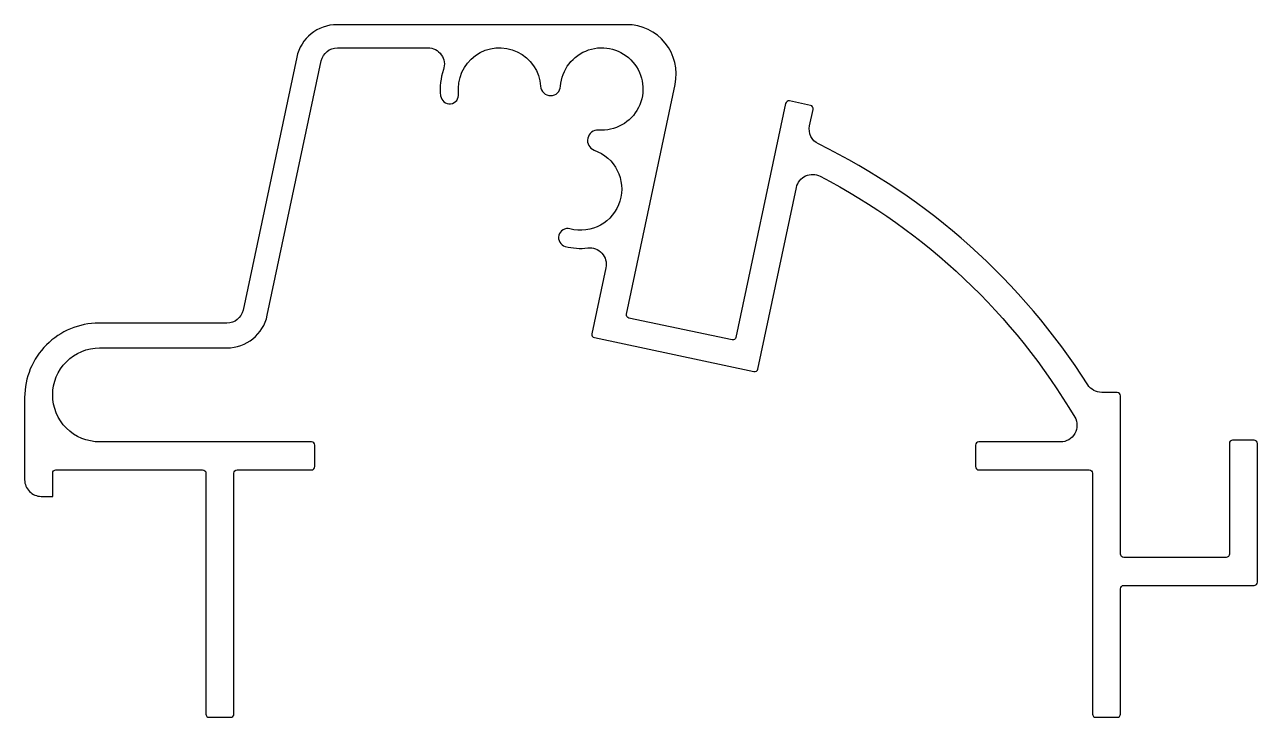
# Model space of a CAD drawing. Extents: x -1.2 to 73.6, y 242.8 to 284.8.
import ezdxf

# ---------------------------------------------------------------- set-up
doc = ezdxf.new("R2010")
doc.units = 0
doc.header["$LTSCALE"] = 15
doc.layers.get('0').update_dxf_attribs({"linetype": 'CONTINUOUS'})

msp = doc.modelspace()

# ---------------------------------------------------------------- linework, layer by layer
at = {"color": 0, "linetype": 'BYBLOCK'}
msp.add_lwpolyline([(65.32, 262.288, 0.414214), (65.12, 262.488), (64.173, 262.488, -0.256289), (63.329, 262.95, 0.137952), (46.988, 277.556, -0.343929), (46.45, 278.662), (46.66, 279.652, 0.414214), (46.506, 279.89), (45.234, 280.16, 0.414214), (44.997, 280.006), (41.982, 265.823, -0.414214), (41.745, 265.669), (35.485, 266.999, -0.414214), (35.331, 267.237), (38.291, 281.164, 0.476976), (35.357, 284.788), (17.777, 284.788, 0.354119), (15.331, 282.808), (12.073, 267.48, -0.354119), (11.095, 266.688), (3.32, 266.688, 0.414214), (-1.18, 262.188), (-1.18, 257.188, 0.414214), (-0.18, 256.188), (0.52, 256.188), (0.52, 257.588, -0.414214), (0.72, 257.788), (9.62, 257.788, -0.414214), (9.82, 257.588), (9.82, 242.988, 0.414214), (10.02, 242.788), (11.32, 242.788, 0.414214), (11.52, 242.988), (11.52, 257.588, -0.414214), (11.72, 257.788), (16.22, 257.788, 0.414214), (16.42, 257.988), (16.42, 259.288, 0.414214), (16.22, 259.488), (3.37, 259.488, -0.414214), (0.52, 262.338), (0.52, 262.338, -0.414214), (3.37, 265.188), (11.095, 265.188, 0.354119), (13.541, 267.168), (16.82, 282.596, -0.354119), (17.798, 283.388), (23.288, 283.388, -0.515207), (24.233, 282.062, 0.11226), (24.06, 280.475, 1), (25.153, 280.601, -1.025547), (30.131, 281.049, 0.398543), (30.737, 280.488, 0.398543), (31.342, 281.049, -2.440899), (33.637, 278.396, 0.389189), (32.997, 277.897, 0.389189), (33.378, 277.181, -0.960686), (31.908, 272.406, 1), (31.627, 271.343, 0.09563), (32.988, 271.25, -0.515207), (34.089, 270.05), (33.238, 266.046, 0.414214), (33.392, 265.809), (43.075, 263.75, 0.414214), (43.313, 263.904), (45.654, 274.92, -0.495827), (47.094, 275.599, -0.139686), (62.535, 260.998, -0.58142), (61.675, 259.488), (56.72, 259.488, 0.414214), (56.52, 259.288), (56.52, 257.988, 0.414214), (56.72, 257.788), (63.42, 257.788, -0.414214), (63.62, 257.588), (63.62, 242.988, 0.414214), (63.82, 242.788), (65.12, 242.788, 0.414214), (65.32, 242.988), (65.32, 250.588, -0.414214), (65.52, 250.788), (73.42, 250.788, 0.414214), (73.62, 250.988), (73.62, 259.388, 0.414214), (73.42, 259.588), (72.12, 259.588, 0.414214), (71.92, 259.388), (71.92, 252.688, -0.414214), (71.72, 252.488), (65.52, 252.488, -0.414214), (65.32, 252.688)], format="xyb", close=True, dxfattribs=at)

doc.saveas('drawing.dxf')
